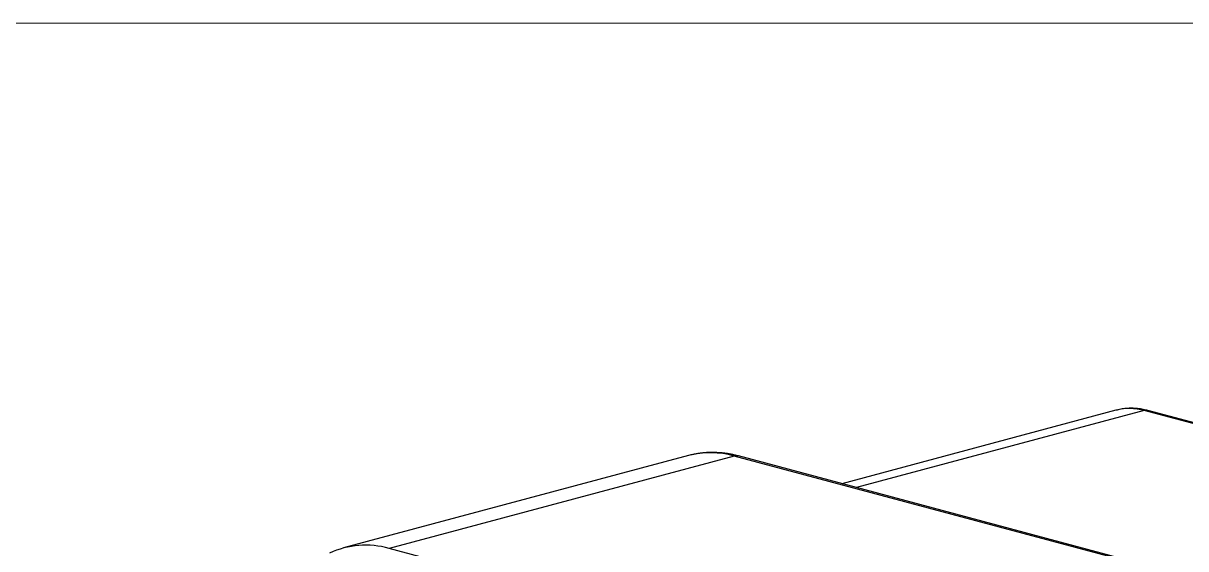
# Model space of a CAD drawing. Header units: inches. Extents: x 0.17 to 7.17, y 0.17 to 5.5.
# Drawn here: x 5.432 to 6.284, y 5.115 to 5.5 of the extents above; entities that cross this region are included whole.
import ezdxf

# ---------------------------------------------------------------- set-up
doc = ezdxf.new("R2010")
doc.units = ezdxf.units.IN
doc.header["$LTSCALE"] = 0.666667
doc.header["$MEASUREMENT"] = 0
doc.linetypes.add('SLD-Solid', pattern=[0])

msp = doc.modelspace()

# ---------------------------------------------------------------- linework, layer by layer
at = {"color": 7, "linetype": 'SLD-Solid', "lineweight": 18}
msp.add_line((7.16667, 5.5), (0.16667, 5.5), dxfattribs=at)
at = {"color": 7, "linetype": 'SLD-Solid', "lineweight": 25}
for p, q in [((6.23264, 5.21628), (6.03178, 5.16247)), ((6.55563, 5.1351), (6.25335, 5.21608)), ((6.55818, 5.13512), (6.2559, 5.21611)), ((5.91934, 5.18307), (5.66655, 5.11535)), ((5.95272, 5.18275), (5.69993, 5.11502)), ((6.25501, 5.10176), (5.95272, 5.18275)), ((6.25824, 5.1018), (5.95595, 5.18278)), ((6.00222, 5.03404), (5.69993, 5.11502))]:
    msp.add_line(p, q, dxfattribs=at)
at = {"color": 8, "linetype": 'SLD-Solid', "lineweight": 25}
msp.add_line((6.25335, 5.21608), (6.0425, 5.15959), dxfattribs=at)
for centre, radius, start, end in [((6.24263, 5.17801), 0.03955, 74.27635, 104.62049), ((6.25467, 5.21139), 0.00488, 75.40417, 105.69899), ((5.93543, 5.12107), 0.06406, 74.3445, 104.55233), ((5.95439, 5.17679), 0.00619, 75.41022, 105.69295)]:
    msp.add_arc(centre, radius, start, end, dxfattribs=at)
at = {"color": 7, "linetype": 'SLD-Solid', "lineweight": 25}
msp.add_arc((5.68274, 5.05479), 0.06263, 74.07257, 115.01513, dxfattribs=at)
for points, knots in [([(6.2559, 5.21611), (6.2555, 5.21621), (6.2544, 5.2165), (6.25261, 5.21688), (6.25052, 5.21725), (6.24844, 5.21751), (6.24636, 5.21768), (6.2443, 5.21775), (6.24225, 5.21773), (6.24021, 5.21761), (6.2382, 5.2174), (6.2362, 5.21709), (6.23436, 5.21672), (6.23319, 5.21642), (6.23268, 5.21628)], [0, 0, 0, 0, 0.051445, 0.140859, 0.229978, 0.318714, 0.40708, 0.495092, 0.582778, 0.670171, 0.757311, 0.844241, 0.931012, 1, 1, 1, 1]), ([(5.95595, 5.18278), (5.95546, 5.18291), (5.9541, 5.18327), (5.95187, 5.18377), (5.94925, 5.18428), (5.94664, 5.18469), (5.94404, 5.185), (5.94144, 5.18522), (5.93885, 5.18534), (5.93628, 5.18537), (5.93372, 5.1853), (5.93117, 5.18514), (5.92864, 5.18488), (5.92614, 5.18453), (5.92365, 5.18409), (5.92139, 5.18361), (5.91996, 5.18323), (5.91935, 5.18307)], [0, 0, 0, 0, 0.03995, 0.110823, 0.181544, 0.252063, 0.322385, 0.392513, 0.462454, 0.532219, 0.601821, 0.671274, 0.740596, 0.809806, 0.878926, 0.947977, 1, 1, 1, 1])]:
    msp.add_open_spline(points, degree=3, knots=knots, dxfattribs=at)

doc.saveas('drawing.dxf')
